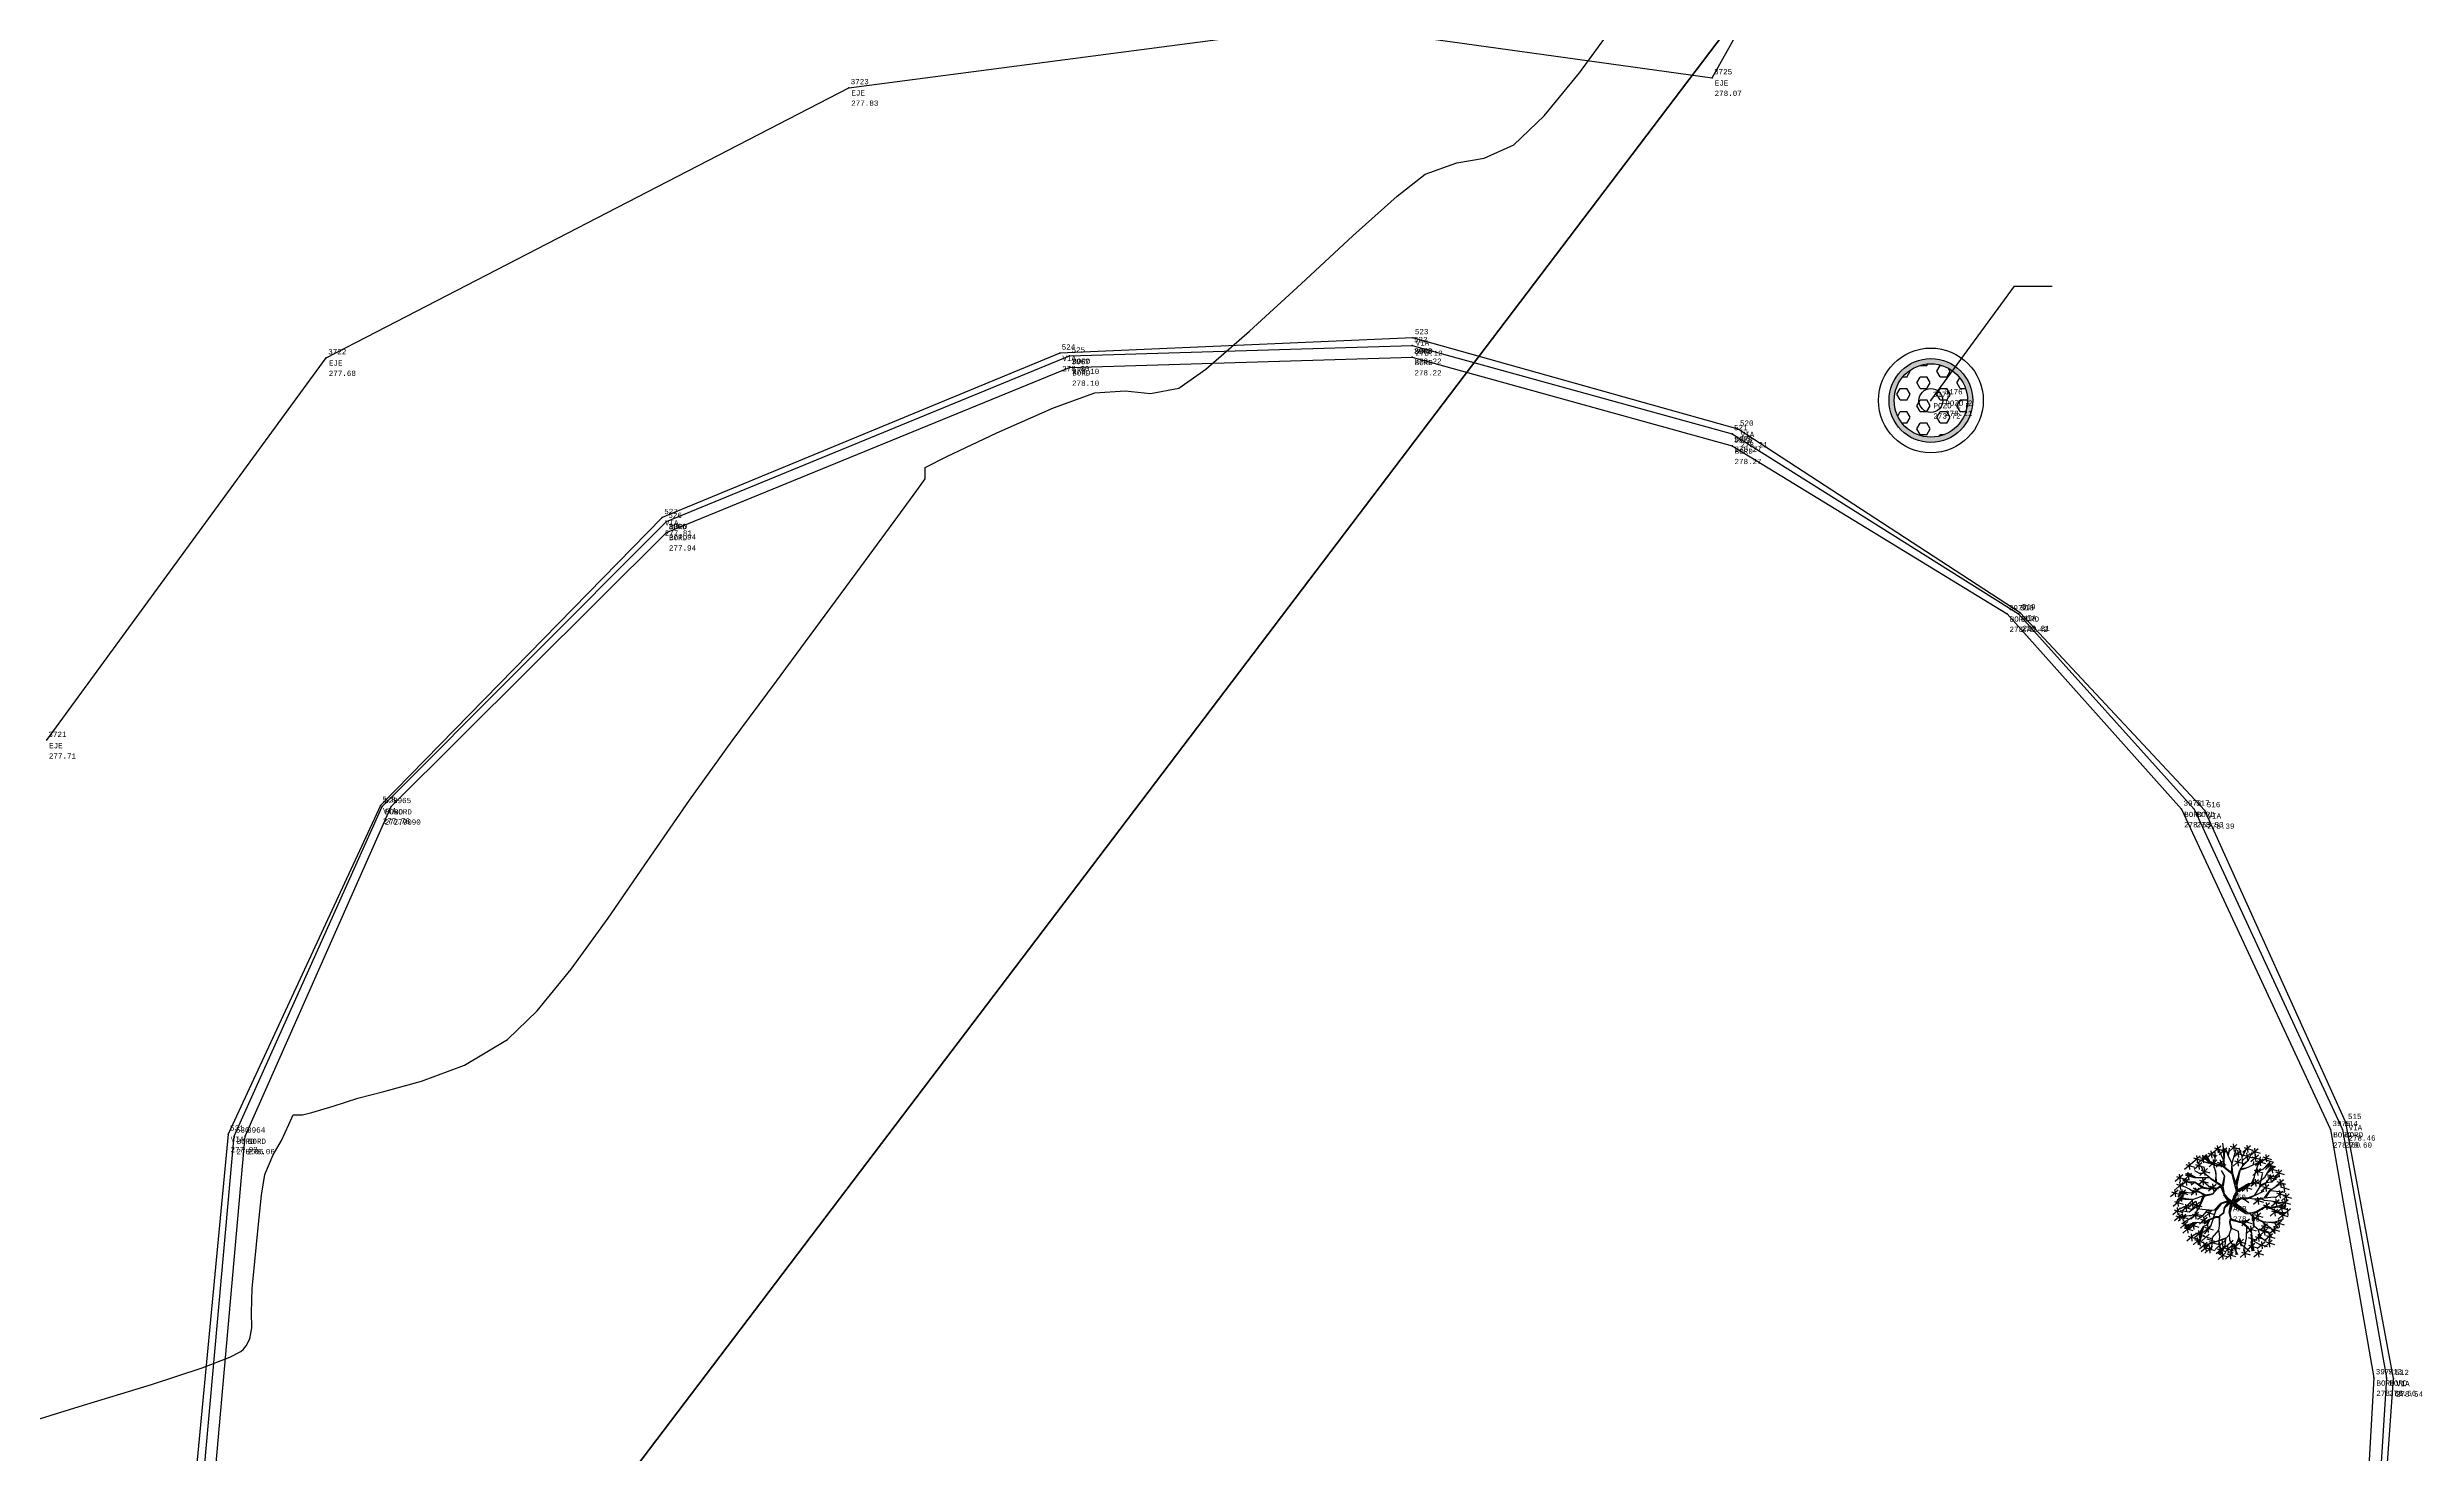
# Model space of a CAD drawing. Header units: metres. Extents: x 5050628 to 5051715, y 2427226 to 2427693.
# Drawn here: x 5050943.09 to 5050965.71, y 2427397.14 to 2427410.56 of the extents above; entities that cross this region are included whole.
import ezdxf
from ezdxf.enums import TextEntityAlignment as Align

# ---------------------------------------------------------------- set-up
doc = ezdxf.new("R2010")
doc.units = ezdxf.units.M
for name, color, linetype in [('1. Eje Vía', 7, 'Continuous'), ('ARBOLES', 3, 'Continuous'), ('Bordillo', 252, 'Continuous'), ('C-TOPO-MINR-N', 11, 'Continuous'), ('Cuadricula', 7, 'Continuous'), ('CVL_PUNTO', 2, 'Continuous'), ('CVL_PUNTO_COR', 2, 'Continuous'), ('CVL_PUNTO_NUM', 2, 'Continuous'), ('POZO', 251, 'Continuous'), ('Texto', 7, 'Continuous'), ('Vía', 40, 'Continuous')]:
    doc.layers.add(name, color=color, linetype=linetype)
doc.layers.add('Linea del alumbrado', color=2, linetype='Continuous', lineweight=100)
doc.styles.add('MONOTXT4', font='monotxt4.shx')

# ---------------------------------------------------------------- blocks, each defined once
blk = doc.blocks.new('POZO')
h = blk.add_hatch(color=251)
h.dxf.hatch_style = 1
h.paths.add_polyline_path([(0.4, 0, 1), (-0.4, 0, 1)])
h.paths.add_polyline_path([(-0.35, 0, -1), (0.35, 0, -1)], flags=16)
h = blk.add_hatch()
h.set_pattern_fill('HEX', color=252, scale=0.02)
h.set_pattern_definition([(0, (-1173315.06659, -1368270.07615), (0, 0.109985226308), [0.0635, -0.127]), (120, (-1173315.06659, -1368270.07615), (-0.095250000024, -0.054992613154), [0.0635, -0.127]), (60, (-1173315.00309, -1368270.07615), (-0.095250000024, 0.054992613154), [0.0635, -0.127])])
h.paths.add_polyline_path([(-0.35, 0, 1), (0.35, 0, 1)])
at = {"color": 252}
for radius in [0.5, 0.4, 0.35]:
    blk.add_circle((0, 0), radius, dxfattribs=at)
blk = doc.blocks.new('ar-2')
at = {"layer": 'ARBOLES'}
for p, q in [((29.552, 112.413), (29.346, 112.23)), ((29.379, 112.368), (29.613, 112.296)), ((29.457, 112.43), (29.48, 112.23)), ((29.716, 112.36), (29.509, 112.177)), ((29.603, 112.491), (29.626, 112.29)), ((29.982, 112.455), (29.776, 112.272)), ((29.809, 112.411), (30.043, 112.339)), ((29.887, 112.473), (29.91, 112.272)), ((30.353, 112.423), (30.146, 112.24)), ((30.18, 112.379), (30.413, 112.306)), ((30.257, 112.441), (30.28, 112.24)), ((30.555, 112.339), (30.348, 112.155)), ((30.459, 112.356), (30.482, 112.155)), ((28.786, 111.965), (28.579, 111.782)), ((28.613, 111.92), (28.846, 111.848)), ((28.669, 111.7), (28.692, 111.499)), ((28.69, 111.982), (28.714, 111.782)), ((28.994, 112.147), (28.788, 111.964)), ((28.821, 112.102), (29.055, 112.03)), ((29.043, 111.964), (28.837, 111.781)), ((28.87, 111.919), (29.104, 111.847)), ((28.899, 112.164), (28.922, 111.964)), ((28.948, 111.981), (28.971, 111.781)), ((29.159, 112.15), (28.953, 111.966)), ((29.24, 111.943), (28.972, 112.031)), ((28.986, 112.105), (29.22, 112.033)), ((29.198, 111.809), (28.992, 111.626)), ((29.025, 111.764), (29.259, 111.692)), ((29.064, 112.167), (29.087, 111.966)), ((29.103, 111.827), (29.126, 111.626)), ((29.381, 112.272), (29.175, 112.089)), ((29.208, 112.227), (29.442, 112.155)), ((29.442, 112.04), (29.235, 111.857)), ((29.269, 111.995), (29.502, 111.923)), ((29.286, 112.289), (29.309, 112.089)), ((29.401, 112.088), (29.364, 112.162)), ((29.632, 112.027), (29.426, 111.844)), ((29.459, 111.982), (29.692, 111.91)), ((29.537, 112.044), (29.56, 111.844)), ((29.543, 112.315), (29.776, 112.243)), ((30.096, 112.061), (29.889, 111.878)), ((30.099, 112.288), (29.893, 112.105)), ((29.923, 112.016), (30.156, 111.944)), ((29.926, 112.243), (30.16, 112.171)), ((30, 112.078), (30.023, 111.878)), ((30.004, 112.305), (30.027, 112.105)), ((30.344, 112.212), (30.137, 112.029)), ((30.171, 112.168), (30.404, 112.095)), ((30.248, 112.23), (30.271, 112.029)), ((30.566, 112.171), (30.36, 111.988)), ((30.382, 112.294), (30.615, 112.222)), ((30.393, 112.127), (30.627, 112.054)), ((30.434, 111.919), (30.446, 112)), ((30.449, 111.764), (30.683, 111.692)), ((30.471, 112.189), (30.494, 111.988)), ((30.694, 112.066), (30.488, 111.883)), ((30.521, 112.021), (30.755, 111.949)), ((30.527, 111.827), (30.55, 111.626)), ((30.599, 112.083), (30.622, 111.883)), ((30.86, 112.173), (30.654, 111.99)), ((30.687, 112.129), (30.921, 112.056)), ((30.743, 112.051), (30.977, 111.979)), ((30.963, 111.971), (30.756, 111.788)), ((30.765, 112.191), (30.788, 111.99)), ((30.79, 111.926), (31.023, 111.854)), ((31.017, 111.865), (30.81, 111.682)), ((30.844, 111.82), (31.077, 111.748)), ((30.857, 111.782), (30.956, 111.857)), ((30.867, 111.988), (30.89, 111.788)), ((30.921, 111.882), (30.945, 111.682)), ((31.2, 111.764), (30.994, 111.581)), ((31.027, 111.72), (31.261, 111.648)), ((31.105, 111.782), (31.128, 111.581)), ((28.4, 111.227), (28.194, 111.044)), ((28.227, 111.182), (28.46, 111.11)), ((28.305, 111.244), (28.328, 111.044)), ((28.528, 111.641), (28.322, 111.457)), ((28.536, 111.431), (28.33, 111.248)), ((28.355, 111.596), (28.589, 111.524)), ((28.363, 111.387), (28.597, 111.315)), ((28.569, 111.108), (28.363, 110.925)), ((28.603, 111.231), (28.396, 111.048)), ((28.43, 111.186), (28.663, 111.114)), ((28.433, 111.658), (28.456, 111.457)), ((28.441, 111.449), (28.464, 111.248)), ((28.474, 111.126), (28.497, 110.925)), ((28.703, 111.533), (28.497, 111.35)), ((28.507, 111.248), (28.53, 111.048)), ((28.68, 111.44), (28.53, 111.502)), ((28.764, 111.682), (28.558, 111.499)), ((28.608, 111.55), (28.631, 111.35)), ((28.964, 111.276), (28.758, 111.092)), ((28.869, 111.293), (28.892, 111.092)), ((29.153, 111.542), (28.947, 111.359)), ((28.98, 111.498), (29.214, 111.426)), ((29.058, 111.56), (29.081, 111.359)), ((29.29, 111.272), (29.084, 111.452)), ((29.426, 111.381), (29.22, 111.198)), ((29.253, 111.336), (29.486, 111.264)), ((29.331, 111.398), (29.354, 111.198)), ((30.16, 111.33), (30.393, 111.258)), ((30.237, 111.392), (30.26, 111.192)), ((30.572, 111.509), (30.366, 111.326)), ((30.399, 111.465), (30.632, 111.392)), ((30.477, 111.527), (30.5, 111.326)), ((30.603, 111.328), (30.677, 111.671)), ((30.85, 111.375), (30.644, 111.192)), ((30.677, 111.33), (30.911, 111.258)), ((30.755, 111.392), (30.778, 111.192)), ((30.808, 111.591), (31.042, 111.519)), ((31.222, 111.198), (31.016, 111.015)), ((31.239, 111.509), (31.033, 111.326)), ((31.049, 111.153), (31.283, 111.081)), ((31.066, 111.465), (31.3, 111.392)), ((31.094, 111.372), (31.231, 111.378)), ((31.127, 111.215), (31.15, 111.015)), ((31.144, 111.527), (31.167, 111.326)), ((31.164, 111.32), (31.398, 111.248)), ((31.394, 111.125), (31.188, 110.942)), ((31.221, 111.081), (31.455, 111.009)), ((31.242, 111.382), (31.265, 111.182)), ((31.299, 111.143), (31.322, 110.942)), ((28.468, 110.742), (28.262, 110.559)), ((28.48, 110.97), (28.274, 110.787)), ((28.295, 110.697), (28.529, 110.625)), ((28.307, 110.925), (28.541, 110.853)), ((28.513, 110.584), (28.307, 110.401)), ((28.34, 110.539), (28.574, 110.467)), ((28.373, 110.759), (28.396, 110.559)), ((28.385, 110.987), (28.408, 110.787)), ((28.608, 110.578), (28.402, 110.395)), ((28.418, 110.601), (28.441, 110.401)), ((28.435, 110.533), (28.669, 110.461)), ((28.699, 110.836), (28.493, 110.653)), ((28.513, 110.595), (28.536, 110.395)), ((28.526, 110.791), (28.759, 110.719)), ((28.604, 110.853), (28.627, 110.653)), ((28.875, 110.925), (28.669, 110.742)), ((28.702, 110.88), (28.936, 110.808)), ((28.953, 110.629), (28.747, 110.446)), ((28.98, 110.902), (28.774, 110.719)), ((28.78, 110.942), (28.803, 110.742)), ((28.78, 110.585), (29.013, 110.513)), ((28.807, 110.857), (29.041, 110.785)), ((28.858, 110.647), (28.881, 110.446)), ((28.885, 110.919), (28.908, 110.719)), ((29.183, 110.491), (28.977, 110.308)), ((29.01, 110.446), (29.243, 110.374)), ((29.088, 110.508), (29.111, 110.308)), ((29.32, 110.686), (29.114, 110.503)), ((29.147, 110.641), (29.381, 110.569)), ((29.225, 110.703), (29.248, 110.503)), ((30.328, 110.446), (30.122, 110.263)), ((30.627, 110.614), (30.421, 110.43)), ((30.638, 111.025), (30.432, 110.841)), ((30.454, 110.569), (30.687, 110.497)), ((30.465, 110.98), (30.699, 110.908)), ((30.532, 110.631), (30.555, 110.43)), ((30.543, 111.042), (30.566, 110.841)), ((30.868, 110.88), (30.662, 110.697)), ((30.773, 110.897), (30.796, 110.697)), ((31.089, 110.713), (30.883, 110.53)), ((30.916, 110.668), (31.15, 110.596)), ((31.128, 110.97), (30.922, 110.787)), ((30.994, 110.73), (31.017, 110.53)), ((31.033, 110.987), (31.056, 110.787)), ((31.276, 110.82), (31.07, 110.637)), ((31.301, 110.632), (31.094, 110.449)), ((31.103, 110.776), (31.336, 110.704)), ((31.105, 110.425), (31.128, 110.224)), ((31.128, 110.587), (31.361, 110.515)), ((31.368, 110.97), (31.162, 110.787)), ((31.181, 110.838), (31.204, 110.637)), ((31.195, 110.925), (31.428, 110.853)), ((31.205, 110.649), (31.228, 110.449)), ((31.433, 110.725), (31.227, 110.542)), ((31.273, 110.987), (31.296, 110.787)), ((31.338, 110.742), (31.361, 110.542)), ((28.669, 110.386), (28.463, 110.203)), ((28.738, 110.254), (28.532, 110.071)), ((28.565, 110.21), (28.798, 110.138)), ((28.574, 110.403), (28.597, 110.203)), ((28.848, 110.035), (28.641, 109.852)), ((28.643, 110.272), (28.666, 110.071)), ((28.675, 109.99), (28.908, 109.918)), ((28.897, 110.351), (28.69, 110.168)), ((28.724, 110.306), (28.957, 110.234)), ((28.752, 110.053), (28.776, 109.852)), ((28.801, 110.368), (28.825, 110.168)), ((29.013, 109.94), (28.807, 109.757)), ((28.84, 109.895), (29.074, 109.823)), ((29.048, 110.123), (28.842, 109.94)), ((28.875, 110.078), (29.109, 110.006)), ((28.918, 109.957), (28.941, 109.757)), ((28.953, 110.14), (28.976, 109.94)), ((28.974, 109.92), (28.997, 109.72)), ((29.186, 109.821), (28.979, 109.638)), ((29.237, 110.04), (29.031, 109.856)), ((29.064, 109.995), (29.297, 109.923)), ((29.09, 109.838), (29.113, 109.638)), ((29.113, 110.228), (29.346, 110.156)), ((29.181, 109.913), (29.414, 109.841)), ((29.23, 109.845), (29.463, 109.773)), ((29.603, 109.817), (29.397, 109.634)), ((29.508, 109.835), (29.531, 109.634)), ((29.581, 109.897), (29.605, 109.696)), ((29.887, 109.874), (29.681, 109.691)), ((30.165, 109.907), (29.959, 109.724)), ((29.992, 109.862), (30.226, 109.79)), ((30.155, 110.402), (30.389, 110.329)), ((30.449, 110.246), (30.243, 110.063)), ((30.471, 109.796), (30.265, 109.613)), ((30.276, 110.201), (30.51, 110.129)), ((30.294, 109.956), (30.527, 109.884)), ((30.354, 110.263), (30.377, 110.063)), ((30.376, 109.813), (30.399, 109.613)), ((30.65, 110.024), (30.444, 109.841)), ((30.477, 109.979), (30.71, 109.907)), ((30.743, 109.829), (30.537, 109.646)), ((30.555, 110.041), (30.578, 109.841)), ((30.57, 109.784), (30.804, 109.712)), ((30.811, 110.324), (30.605, 110.14)), ((30.811, 110.191), (30.605, 110.008)), ((30.638, 110.279), (30.872, 110.207)), ((30.648, 109.846), (30.671, 109.646)), ((30.716, 110.341), (30.739, 110.14)), ((30.716, 110.208), (30.739, 110.008)), ((30.94, 109.879), (30.733, 109.696)), ((30.944, 110.051), (30.738, 109.868)), ((30.767, 109.835), (31, 109.763)), ((30.771, 110.006), (31.004, 109.934)), ((30.844, 109.897), (30.867, 109.696)), ((30.849, 110.068), (30.872, 109.868)), ((31.078, 110.24), (30.872, 110.057)), ((30.883, 110.226), (31.007, 110.065)), ((30.905, 110.195), (31.138, 110.123)), ((30.983, 110.257), (31.006, 110.057)), ((31.2, 110.407), (30.994, 110.224)), ((29.235, 109.753), (29.028, 109.57)), ((29.331, 109.718), (29.124, 109.535)), ((29.139, 109.77), (29.162, 109.57)), ((29.158, 109.673), (29.391, 109.601)), ((29.235, 109.735), (29.259, 109.535)), ((29.459, 109.65), (29.692, 109.578)), ((29.684, 109.547), (29.478, 109.364)), ((29.511, 109.502), (29.745, 109.43)), ((29.514, 109.523), (29.632, 109.679)), ((29.537, 109.712), (29.56, 109.512)), ((29.589, 109.564), (29.612, 109.364)), ((29.654, 109.673), (29.887, 109.601)), ((29.887, 109.556), (29.681, 109.373)), ((29.904, 109.773), (29.698, 109.59)), ((29.714, 109.512), (29.948, 109.44)), ((29.731, 109.735), (29.754, 109.535)), ((29.792, 109.574), (29.815, 109.373)), ((30.01, 109.763), (29.803, 109.579)), ((29.869, 109.753), (29.831, 109.61)), ((29.831, 109.61), (29.85, 109.479)), ((29.837, 109.718), (30.07, 109.646)), ((29.914, 109.78), (29.938, 109.579)), ((30.282, 109.601), (30.076, 109.418)), ((30.109, 109.556), (30.343, 109.484)), ((30.167, 109.616), (30.211, 109.523)), ((30.187, 109.618), (30.21, 109.418)), ((30.298, 109.751), (30.532, 109.679)), ((30.645, 109.605), (30.439, 109.422)), ((30.472, 109.561), (30.706, 109.489)), ((30.55, 109.623), (30.573, 109.422))]:
    blk.add_line(p, q, dxfattribs=at)
at = {"layer": 'ARBOLES', "color": 27}
for p, q in [((29.638, 112.218), (29.619, 112.342)), ((29.62, 112.377), (29.643, 112.177)), ((29.638, 112.342), (29.65, 112.224)), ((29.644, 111.993), (29.662, 112.348)), ((29.756, 112.137), (29.688, 112.342)), ((29.762, 112.143), (29.787, 112.361)), ((29.855, 111.956), (29.974, 112.361)), ((30.129, 112.131), (30.048, 112.355)), ((28.978, 111.677), (28.853, 111.744)), ((29.041, 111.839), (28.91, 111.982)), ((29.102, 111.683), (29.041, 111.839)), ((29.245, 111.956), (29.091, 112.149)), ((29.115, 112.149), (29.24, 111.988)), ((29.24, 111.988), (29.14, 112.174)), ((29.277, 111.969), (29.158, 112.187)), ((29.383, 111.888), (29.245, 111.956)), ((29.383, 111.9), (29.277, 111.969)), ((29.346, 112.057), (29.369, 111.857)), ((29.37, 111.844), (29.414, 112.149)), ((29.42, 111.733), (29.37, 111.844)), ((29.37, 111.844), (29.42, 111.683)), ((29.494, 111.894), (29.383, 111.9)), ((29.588, 111.876), (29.383, 111.888)), ((29.414, 112.149), (29.395, 112.287)), ((29.439, 111.458), (29.42, 111.733)), ((29.619, 111.888), (29.494, 111.894)), ((29.638, 112.025), (29.5, 112.311)), ((29.662, 111.601), (29.576, 111.757)), ((29.862, 111.657), (29.588, 111.876)), ((29.619, 111.888), (29.644, 112.043)), ((29.644, 112.043), (29.638, 112.218)), ((29.638, 111.906), (29.644, 111.863)), ((29.669, 111.832), (29.644, 111.993)), ((29.881, 111.664), (29.669, 111.832)), ((29.849, 111.956), (29.762, 112.143)), ((29.837, 111.701), (29.855, 111.95)), ((29.874, 111.677), (29.849, 111.956)), ((29.961, 111.421), (30.067, 111.77)), ((29.998, 111.365), (30.08, 111.794)), ((30.08, 111.794), (30.142, 111.882)), ((30.086, 111.776), (30.223, 111.82)), ((30.104, 111.813), (30.229, 111.826)), ((30.142, 111.882), (30.129, 112.131)), ((30.136, 112.137), (30.229, 112.305)), ((30.142, 111.919), (30.297, 112.038)), ((30.147, 111.882), (30.297, 112.031)), ((30.223, 111.82), (30.428, 111.913)), ((30.297, 112.031), (30.396, 112.249)), ((30.622, 111.809), (30.416, 111.626)), ((30.428, 111.913), (30.739, 112.056)), ((30.446, 111.502), (30.491, 111.701)), ((30.484, 111.714), (30.546, 111.888)), ((30.491, 111.701), (30.701, 111.8)), ((30.502, 111.739), (30.695, 111.794)), ((30.546, 111.888), (30.595, 111.956)), ((30.595, 111.956), (30.621, 112.125)), ((30.701, 111.8), (30.857, 111.963)), ((30.739, 111.577), (30.857, 111.782)), ((30.757, 111.863), (30.87, 111.943)), ((30.757, 111.85), (30.882, 111.919)), ((28.396, 111.064), (28.63, 110.991)), ((28.637, 111.16), (28.419, 111.135)), ((28.431, 111.16), (28.556, 111.166)), ((28.723, 111.148), (28.437, 111.198)), ((28.711, 111.253), (28.481, 111.359)), ((28.53, 111.488), (28.763, 111.416)), ((28.591, 111.638), (28.825, 111.565)), ((28.853, 111.558), (28.611, 111.664)), ((28.853, 111.564), (28.636, 111.67)), ((28.897, 111.564), (28.654, 111.695)), ((28.853, 111.44), (28.68, 111.44)), ((28.829, 111.166), (28.711, 111.253)), ((28.823, 111.166), (28.723, 111.148)), ((28.848, 111.434), (28.755, 111.366)), ((28.791, 111.231), (29.025, 111.159)), ((29.102, 111.085), (28.804, 110.979)), ((29.116, 111.085), (28.811, 111.284)), ((29.016, 111.278), (28.823, 111.166)), ((29.245, 111.558), (28.853, 111.558)), ((29.091, 111.303), (28.853, 111.44)), ((29.041, 111.297), (28.854, 111.434)), ((29.072, 111.067), (28.973, 110.799)), ((29.091, 111.677), (28.978, 111.677)), ((29.103, 111.06), (28.985, 110.805)), ((28.997, 111.173), (29.14, 111.098)), ((29.246, 111.253), (29.016, 111.278)), ((29.234, 111.272), (29.041, 111.297)), ((29.277, 111.259), (29.091, 111.303)), ((29.258, 111.564), (29.102, 111.683)), ((29.339, 111.129), (29.102, 111.085)), ((29.109, 111.067), (29.327, 111.116)), ((29.494, 111.409), (29.245, 111.558)), ((29.408, 111.26), (29.265, 111.26)), ((29.563, 111.334), (29.271, 111.534)), ((29.457, 111.285), (29.277, 111.259)), ((29.47, 111.285), (29.339, 111.129)), ((29.433, 111.278), (29.339, 111.129)), ((29.42, 111.683), (29.414, 111.471)), ((29.544, 111.334), (29.457, 111.285)), ((29.55, 111.309), (29.47, 111.285)), ((29.619, 111.328), (29.494, 111.409)), ((29.55, 111.309), (29.625, 111.135)), ((29.595, 111.266), (29.563, 111.334)), ((29.6, 111.352), (29.656, 111.595)), ((29.644, 111.11), (29.6, 111.322)), ((29.656, 111.129), (29.619, 111.328)), ((29.625, 111.346), (29.662, 111.601)), ((29.763, 110.923), (29.638, 111.098)), ((29.749, 110.967), (29.644, 111.11)), ((29.756, 110.992), (29.656, 111.129)), ((29.848, 110.918), (29.98, 111.197)), ((29.848, 110.918), (30.004, 111.179)), ((29.98, 111.197), (29.862, 111.657)), ((29.967, 111.378), (29.881, 111.664)), ((29.918, 110.992), (30.017, 111.16)), ((29.998, 111.352), (29.967, 111.378)), ((30.004, 111.179), (29.974, 111.346)), ((29.98, 111.384), (30.017, 111.534)), ((30.017, 111.179), (29.998, 111.352)), ((30.017, 111.246), (30.297, 111.409)), ((30.03, 111.209), (30.253, 111.359)), ((30.036, 111.179), (30.309, 111.396)), ((30.333, 111.375), (30.126, 111.192)), ((30.279, 111.017), (30.472, 111.091)), ((30.297, 111.409), (30.422, 111.421)), ((30.309, 111.396), (30.471, 111.409)), ((30.348, 111.017), (30.478, 111.091)), ((30.385, 111.421), (30.459, 111.59)), ((30.422, 111.421), (30.446, 111.502)), ((30.471, 111.409), (30.565, 111.446)), ((30.472, 111.091), (30.609, 111.322)), ((30.491, 111.091), (30.721, 111.21)), ((30.565, 111.446), (30.739, 111.577)), ((30.609, 111.322), (30.783, 111.434)), ((30.615, 111.366), (30.789, 111.44)), ((30.727, 111.017), (30.876, 111.216)), ((30.981, 111.635), (30.775, 111.452)), ((30.777, 111.036), (30.889, 111.229)), ((30.783, 111.648), (31.017, 111.576)), ((30.783, 111.434), (30.939, 111.453)), ((30.789, 111.434), (30.895, 111.621)), ((30.876, 111.216), (31.094, 111.372)), ((30.886, 111.653), (30.909, 111.452)), ((30.889, 111.216), (31.275, 111.173)), ((30.939, 111.453), (31.088, 111.652)), ((30.939, 111.453), (31.119, 111.614)), ((28.406, 110.992), (28.767, 110.98)), ((28.786, 110.98), (28.412, 111.011)), ((28.648, 110.817), (28.418, 110.705)), ((28.699, 110.637), (28.456, 110.675)), ((28.568, 110.525), (28.462, 110.5)), ((28.63, 110.525), (28.475, 110.482)), ((28.798, 110.5), (28.531, 110.339)), ((28.755, 110.538), (28.537, 110.532)), ((28.923, 110.563), (28.63, 110.525)), ((28.804, 110.979), (28.648, 110.817)), ((28.848, 110.743), (28.699, 110.637)), ((28.991, 110.793), (28.798, 110.5)), ((28.985, 110.805), (28.848, 110.743)), ((29.284, 110.681), (28.916, 110.724)), ((29.06, 110.538), (28.923, 110.563)), ((29.066, 110.532), (28.923, 110.438)), ((29.178, 110.669), (29.06, 110.538)), ((29.228, 110.432), (29.109, 110.339)), ((29.408, 110.693), (29.178, 110.669)), ((29.253, 110.426), (29.184, 110.282)), ((29.414, 110.507), (29.228, 110.432)), ((29.427, 110.494), (29.253, 110.426)), ((29.421, 110.687), (29.271, 110.245)), ((29.545, 110.868), (29.377, 110.693)), ((29.551, 110.861), (29.408, 110.693)), ((29.514, 110.519), (29.414, 110.507)), ((29.501, 110.482), (29.427, 110.494)), ((29.433, 110.693), (29.582, 110.868)), ((29.501, 110.519), (29.52, 110.332)), ((29.613, 110.612), (29.514, 110.525)), ((29.582, 110.575), (29.514, 110.519)), ((29.52, 110.307), (29.526, 110.513)), ((29.738, 110.942), (29.545, 110.868)), ((29.756, 110.917), (29.551, 110.861)), ((29.626, 110.6), (29.582, 110.575)), ((29.644, 110.774), (29.613, 110.612)), ((29.651, 110.743), (29.626, 110.6)), ((29.848, 110.918), (29.651, 110.743)), ((29.657, 110.768), (29.781, 110.936)), ((29.812, 110.923), (29.657, 110.768)), ((29.855, 110.917), (29.749, 110.967)), ((29.855, 110.917), (29.756, 110.992)), ((29.812, 110.874), (29.769, 110.625)), ((29.848, 110.918), (29.775, 110.612)), ((29.775, 110.612), (29.812, 110.457)), ((29.8, 110.45), (29.787, 110.357)), ((29.819, 110.432), (29.794, 110.364)), ((29.856, 110.812), (29.8, 110.618)), ((29.8, 110.618), (29.825, 110.469)), ((29.812, 110.457), (29.887, 110.413)), ((29.825, 110.469), (29.912, 110.426)), ((29.848, 110.918), (29.887, 110.811)), ((29.893, 110.954), (29.881, 110.917)), ((29.881, 110.917), (29.905, 110.817)), ((29.887, 110.811), (30.223, 110.599)), ((29.905, 110.817), (29.918, 110.917)), ((29.912, 110.426), (30.092, 110.37)), ((29.918, 110.936), (30.043, 111.017)), ((29.918, 110.917), (29.918, 110.992)), ((29.924, 110.911), (30.018, 110.986)), ((29.93, 110.898), (30.291, 110.618)), ((29.937, 110.805), (29.93, 110.867)), ((29.93, 110.867), (30.21, 110.655)), ((30.204, 110.631), (29.937, 110.805)), ((29.949, 110.886), (30.092, 111.005)), ((30.21, 110.655), (29.967, 110.811)), ((30.018, 110.986), (30.105, 111.017)), ((30.092, 111.005), (30.155, 111.005)), ((30.105, 111.017), (30.298, 111.017)), ((30.155, 111.005), (30.31, 110.892)), ((30.192, 110.986), (30.323, 111.011)), ((30.291, 110.618), (30.204, 110.631)), ((30.223, 110.599), (30.341, 110.593)), ((30.298, 111.017), (30.422, 110.992)), ((30.309, 110.618), (30.372, 110.618)), ((30.341, 110.593), (30.422, 110.493)), ((30.372, 110.618), (30.502, 110.649)), ((30.403, 110.581), (30.446, 110.493)), ((30.409, 110.581), (30.534, 110.643)), ((30.416, 110.488), (30.428, 110.282)), ((30.422, 110.992), (30.727, 111.017)), ((30.422, 110.493), (30.701, 110.369)), ((30.453, 110.282), (30.435, 110.482)), ((30.446, 110.493), (30.695, 110.388)), ((30.502, 110.649), (30.739, 110.787)), ((30.528, 110.992), (30.659, 110.986)), ((30.534, 110.643), (30.733, 110.768)), ((30.628, 111.005), (30.721, 110.955)), ((30.695, 110.835), (30.928, 110.763)), ((30.721, 110.955), (30.908, 110.942)), ((30.733, 110.768), (30.9, 110.737)), ((30.739, 110.787), (30.882, 110.755)), ((30.746, 111.023), (30.976, 111.048)), ((30.882, 110.755), (31.199, 110.787)), ((30.9, 110.737), (31.156, 110.631)), ((31.138, 110.612), (30.907, 110.724)), ((30.908, 110.942), (31.293, 110.874)), ((31.181, 110.811), (30.919, 110.761)), ((30.955, 110.925), (31.189, 110.853)), ((30.976, 111.048), (31.063, 111.042)), ((31.019, 110.376), (31.231, 110.443)), ((31.249, 110.581), (31.138, 110.612)), ((31.261, 110.599), (31.144, 110.625)), ((31.156, 110.631), (31.274, 110.625)), ((31.298, 110.798), (31.181, 110.811)), ((31.199, 110.787), (31.293, 110.755)), ((31.298, 110.78), (31.224, 110.792)), ((28.496, 110.341), (28.729, 110.269)), ((28.86, 110.357), (28.58, 110.27)), ((28.705, 110.282), (28.58, 110.257)), ((28.599, 110.233), (28.705, 110.282)), ((28.612, 110.208), (28.842, 110.345)), ((28.991, 110.096), (28.755, 109.984)), ((29.109, 110.339), (28.86, 110.357)), ((29.035, 110.158), (28.96, 109.791)), ((29.091, 110.245), (28.973, 109.766)), ((29.078, 110.251), (28.991, 110.096)), ((29.184, 110.282), (29.078, 110.251)), ((29.286, 110.273), (29.08, 110.09)), ((29.271, 110.245), (29.103, 110.052)), ((29.122, 110.332), (29.228, 110.407)), ((29.228, 110.407), (29.165, 110.282)), ((29.191, 110.29), (29.214, 110.09)), ((29.676, 109.915), (29.215, 109.772)), ((29.246, 109.784), (29.713, 109.952)), ((29.321, 109.952), (29.302, 109.679)), ((29.489, 110.152), (29.321, 109.952)), ((29.677, 109.879), (29.47, 109.696)), ((29.52, 110.332), (29.489, 110.152)), ((29.52, 109.984), (29.489, 109.753)), ((29.495, 110.164), (29.52, 109.984)), ((29.682, 109.915), (29.663, 109.729)), ((29.781, 110.027), (29.682, 109.915)), ((29.831, 110.195), (29.775, 110.04)), ((29.775, 110.04), (29.787, 109.884)), ((29.787, 110.357), (29.819, 110.183)), ((29.787, 109.884), (29.869, 109.753)), ((29.794, 110.364), (29.837, 110.208)), ((29.837, 110.208), (30.018, 110.12)), ((29.887, 110.413), (30.124, 110.345)), ((30.024, 109.909), (29.955, 109.76)), ((30.043, 109.915), (29.962, 109.747)), ((30.018, 110.12), (30.043, 109.915)), ((30.03, 109.965), (30.024, 109.909)), ((30.043, 109.915), (30.099, 109.772)), ((30.285, 110.413), (30.055, 110.382)), ((30.07, 109.924), (30.093, 109.724)), ((30.124, 110.37), (30.254, 110.264)), ((30.124, 110.345), (30.248, 110.245)), ((30.13, 110.37), (30.285, 110.413)), ((30.235, 109.934), (30.167, 109.616)), ((30.248, 110.245), (30.235, 109.934)), ((30.26, 110.257), (30.379, 110.071)), ((30.366, 110.046), (30.379, 109.853)), ((30.397, 109.585), (30.372, 109.841)), ((30.379, 110.071), (30.397, 109.884)), ((30.379, 109.853), (30.422, 109.592)), ((30.391, 109.884), (30.441, 109.592)), ((30.397, 109.884), (30.652, 109.735)), ((30.428, 110.282), (30.546, 110.189)), ((30.546, 110.189), (30.615, 109.971)), ((30.565, 110.171), (30.814, 110.102)), ((30.578, 110.189), (30.827, 110.108)), ((30.615, 109.971), (30.771, 109.853)), ((30.638, 110.146), (30.872, 110.074)), ((30.683, 110.364), (30.883, 110.226)), ((30.695, 110.388), (31, 110.35)), ((30.701, 110.369), (31.019, 110.376)), ((30.827, 110.108), (30.914, 109.977)), ((31, 110.35), (31.099, 110.195)), ((31.027, 110.363), (31.261, 110.29)), ((29.215, 109.772), (29.085, 109.691)), ((29.302, 109.679), (29.259, 109.616)), ((29.632, 109.695), (29.426, 109.512)), ((29.663, 109.729), (29.47, 109.517)), ((29.663, 109.722), (29.539, 109.511)), ((29.875, 109.753), (29.999, 109.492)), ((29.962, 109.747), (29.955, 109.486)), ((30.099, 109.772), (30.335, 109.573))]:
    blk.add_line(p, q, dxfattribs=at)

msp = doc.modelspace()

# ---------------------------------------------------------------- linework, layer by layer
at = {"layer": '1. Eje Vía', "elevation": 280.286, "flags": 128}
msp.add_lwpolyline([(5050943.082, 2427403.944), (5050945.753, 2427407.594), (5050950.74, 2427410.171), (5050955.333, 2427410.771), (5050958.981, 2427410.265), (5050961.345, 2427414.479)], dxfattribs=at)
at = {"layer": 'Bordillo'}
for points in [[(5050945.816, 2427392.132, 278.935), (5050944.889, 2427394.395, 278.838), (5050944.569, 2427396.764, 278.723), (5050944.872, 2427400.17, 278.529), (5050946.287, 2427403.313, 278.37), (5050949, 2427406.034, 278.409), (5050952.848, 2427407.612, 278.571), (5050956.116, 2427407.71, 278.688), (5050959.171, 2427406.87, 278.737), (5050961.904, 2427405.152, 278.887), (5050963.581, 2427403.288, 278.993), (5050964.997, 2427400.232, 279.071), (5050965.419, 2427397.864, 279.127), (5050965.263, 2427395.392, 279.207), (5050964.441, 2427393.092, 279.292), (5050963.206, 2427390.881, 279.342), (5050961.538, 2427389.24, 279.341), (5050959.354, 2427387.942, 279.351), (5050956.175, 2427386.962, 279.316), (5050952.914, 2427387.079, 279.189), (5050950.602, 2427387.787, 279.12), (5050947.878, 2427389.605, 279.041), (5050945.816, 2427392.132, 278.935)], [(5050950.602, 2427387.904, 279.12), (5050947.929, 2427389.676, 279.041), (5050945.938, 2427392.169, 278.935), (5050944.999, 2427394.395, 278.838), (5050944.677, 2427396.764, 278.723), (5050944.979, 2427400.17, 278.529), (5050946.372, 2427403.313, 278.37), (5050949, 2427405.928, 278.409), (5050952.848, 2427407.5, 278.571), (5050956.116, 2427407.599, 278.688), (5050959.171, 2427406.753, 278.737), (5050961.796, 2427405.152, 278.887), (5050963.462, 2427403.288, 278.993), (5050964.884, 2427400.232, 279.071), (5050965.297, 2427397.864, 279.127), (5050965.157, 2427395.392, 279.207), (5050964.337, 2427393.092, 279.292), (5050963.104, 2427390.881, 279.342), (5050961.517, 2427389.288, 279.341), (5050959.33, 2427388.064, 279.351), (5050956.175, 2427387.062, 279.316), (5050952.93, 2427387.222, 279.189), (5050950.602, 2427387.904, 279.12)]]:
    msp.add_polyline3d(points, dxfattribs=at)
at = {"layer": 'C-TOPO-MINR-N', "color": 32, "linetype": 'Continuous', "lineweight": -3}
msp.add_polyline3d([(5050942.789, 2427397.404, 278.966), (5050943.393, 2427397.59, 278.966), (5050944.083, 2427397.8, 278.966), (5050944.569, 2427397.959, 278.966), (5050944.832, 2427398.06, 278.966), (5050944.937, 2427398.114, 278.966), (5050944.963, 2427398.136, 278.966), (5050944.988, 2427398.17, 278.966), (5050945.022, 2427398.237, 278.966), (5050945.043, 2427398.339, 278.966), (5050945.04, 2427398.488, 278.966), (5050945.044, 2427398.715, 278.966), (5050945.071, 2427398.972, 278.966), (5050945.101, 2427399.298, 278.966), (5050945.134, 2427399.605, 278.966), (5050945.167, 2427399.803, 278.966), (5050945.247, 2427399.99, 278.966), (5050945.325, 2427400.128, 278.966), (5050945.394, 2427400.281, 278.966), (5050945.438, 2427400.372, 278.966), (5050945.525, 2427400.372, 278.966), (5050945.616, 2427400.396, 278.966), (5050945.817, 2427400.454, 278.966), (5050946.055, 2427400.53, 278.966), (5050946.303, 2427400.596, 278.966), (5050946.661, 2427400.692, 278.966), (5050947.073, 2427400.847, 278.966), (5050947.484, 2427401.091, 278.966), (5050947.767, 2427401.363, 278.966), (5050948.089, 2427401.761, 278.966), (5050948.443, 2427402.25, 278.966), (5050948.823, 2427402.798, 278.966), (5050949.22, 2427403.373, 278.966), (5050949.628, 2427403.94, 278.966), (5050950.05, 2427404.508, 278.966), (5050950.47, 2427405.077, 278.966), (5050950.856, 2427405.599, 278.966), (5050951.173, 2427406.031, 278.966), (5050951.388, 2427406.327, 278.966), (5050951.469, 2427406.44, 278.966), (5050951.468, 2427406.496, 278.966), (5050951.469, 2427406.549, 278.966), (5050951.677, 2427406.654, 278.966), (5050952.154, 2427406.878, 278.966), (5050952.693, 2427407.116, 278.966), (5050953.089, 2427407.26, 278.966), (5050953.379, 2427407.28, 278.966), (5050953.619, 2427407.255, 278.966), (5050953.89, 2427407.304, 278.966), (5050954.149, 2427407.486, 278.966), (5050954.564, 2427407.847, 278.966), (5050955.057, 2427408.3, 278.966), (5050955.552, 2427408.758, 278.966), (5050955.973, 2427409.136, 278.966), (5050956.243, 2427409.345, 278.966), (5050956.543, 2427409.455, 278.966), (5050956.806, 2427409.499, 278.966), (5050957.089, 2427409.626, 278.966), (5050957.377, 2427409.902, 278.966), (5050957.715, 2427410.314, 278.966), (5050958.018, 2427410.726, 278.966)], dxfattribs=at)
at = {"layer": 'Cuadricula'}
msp.add_circle((5050961.069, 2427407.187, 274.185), 0.114, dxfattribs=at)
at = {"layer": 'CVL_PUNTO', "color": 4}
for p in [(5050958.981, 2427410.265, 278.537), (5050958.981, 2427410.265, 278.537), (5050950.74, 2427410.171, 278.3), (5050950.74, 2427410.171, 278.3), (5050956.125, 2427407.786, 278.588), (5050956.125, 2427407.786, 278.588), (5050945.753, 2427407.594, 278.144), (5050945.753, 2427407.594, 278.144), (5050952.754, 2427407.639, 278.47), (5050952.754, 2427407.639, 278.47), (5050952.848, 2427407.612, 278.571), (5050952.848, 2427407.612, 278.571), (5050952.848, 2427407.5, 278.571), (5050952.848, 2427407.5, 278.571), (5050956.116, 2427407.71, 278.688), (5050956.116, 2427407.71, 278.688), (5050956.116, 2427407.599, 278.688), (5050956.116, 2427407.599, 278.688), (5050961.069, 2427407.187, 274.185), (5050961.069, 2427407.187, 274.185), (5050961.181, 2427407.212, 278.672), (5050961.181, 2427407.212, 278.672), (5050959.171, 2427406.87, 278.737), (5050959.171, 2427406.87, 278.737), (5050959.228, 2427406.913, 278.673), (5050959.228, 2427406.913, 278.673), (5050959.171, 2427406.753, 278.737), (5050959.171, 2427406.753, 278.737), (5050948.96, 2427406.07, 278.278), (5050948.96, 2427406.07, 278.278), (5050949, 2427406.034, 278.409), (5050949, 2427406.034, 278.409), (5050949, 2427405.928, 278.409), (5050949, 2427405.928, 278.409), (5050961.796, 2427405.152, 278.887), (5050961.796, 2427405.152, 278.887), (5050961.904, 2427405.152, 278.887), (5050961.904, 2427405.152, 278.887), (5050961.92, 2427405.161, 278.775), (5050961.92, 2427405.161, 278.775), (5050946.269, 2427403.323, 278.25), (5050946.269, 2427403.323, 278.25), (5050946.287, 2427403.313, 278.37), (5050946.287, 2427403.313, 278.37), (5050946.372, 2427403.313, 278.37), (5050946.372, 2427403.313, 278.37), (5050963.462, 2427403.288, 278.993), (5050963.462, 2427403.288, 278.993), (5050963.581, 2427403.288, 278.993), (5050963.581, 2427403.288, 278.993), (5050963.684, 2427403.274, 278.859), (5050963.684, 2427403.274, 278.859), (5050965.031, 2427400.299, 278.927), (5050965.031, 2427400.299, 278.927), (5050944.816, 2427400.189, 278.393), (5050944.816, 2427400.189, 278.393), (5050944.872, 2427400.17, 278.529), (5050944.872, 2427400.17, 278.529), (5050944.979, 2427400.17, 278.529), (5050944.979, 2427400.17, 278.529), (5050964.884, 2427400.232, 279.071), (5050964.884, 2427400.232, 279.071), (5050964.997, 2427400.232, 279.071), (5050964.997, 2427400.232, 279.071), (5050963.928, 2427399.528, 279.121), (5050963.928, 2427399.528, 279.121), (5050965.297, 2427397.864, 279.127), (5050965.297, 2427397.864, 279.127), (5050965.419, 2427397.864, 279.127), (5050965.419, 2427397.864, 279.127), (5050965.484, 2427397.857, 279.009), (5050965.484, 2427397.857, 279.009)]:
    msp.add_point(p, dxfattribs=at)
at = {"layer": 'Linea del alumbrado', "elevation": 280.041, "flags": 128}
msp.add_lwpolyline([(5050812.867, 2427369.13), (5050833.83, 2427364.636), (5050857.843, 2427361.544), (5050881.81, 2427356.327), (5050912.191, 2427365.497), (5050933.547, 2427378.473), (5050946.337, 2427393.894), (5050969.149, 2427423.924), (5050960.949, 2427448.329), (5050950.71, 2427470.945), (5050943.61, 2427492.233), (5050972.115, 2427500.722), (5051002.946, 2427500.291), (5051019.315, 2427467.545), (5051026.921, 2427424.142), (5051037.766, 2427401.092)], dxfattribs=at)
at = {"layer": 'Texto', "linetype": 'ByBlock', "lineweight": -2}
msp.add_line((5050961.868, 2427408.276, 274.185), (5050962.228, 2427408.276, 274.185), dxfattribs=at)
at = {"layer": 'Texto', "linetype": 'ByBlock', "lineweight": -2, "elevation": 274.185}
msp.add_lwpolyline([(5050961.069, 2427407.187), (5050961.868, 2427408.276)], dxfattribs=at)
at = {"layer": 'Vía'}
msp.add_polyline3d([(5050946.269, 2427403.323, 278.25), (5050944.816, 2427400.189, 278.393), (5050944.481, 2427396.682, 278.614), (5050944.847, 2427394.415, 278.726), (5050945.798, 2427392.139, 278.799), (5050947.868, 2427389.574, 278.908), (5050950.587, 2427387.721, 278.974), (5050952.979, 2427387, 279.07), (5050956.201, 2427386.948, 279.188), (5050959.388, 2427387.862, 279.236), (5050961.495, 2427389.189, 279.254), (5050963.25, 2427390.899, 279.203), (5050964.486, 2427393.089, 279.172), (5050965.306, 2427395.355, 279.087), (5050965.484, 2427397.857, 279.009), (5050965.031, 2427400.299, 278.927), (5050963.684, 2427403.274, 278.859), (5050961.92, 2427405.161, 278.775), (5050959.228, 2427406.913, 278.673), (5050956.125, 2427407.786, 278.588), (5050952.754, 2427407.639, 278.47), (5050948.96, 2427406.07, 278.278), (5050946.269, 2427403.323, 278.25)], dxfattribs=at)

# ---------------------------------------------------------------- block references
at = {"layer": 'ARBOLES', "lineweight": 0, "xscale": 0.3543167345633265, "yscale": 0.3543167345633265, "zscale": 0.3543167345633265}
msp.add_blockref('ar-2', (5050953.365, 2427360.244, 279.121), dxfattribs=at)
at = {"layer": 'POZO'}
msp.add_blockref('POZO', (5050961.069, 2427407.187, 274.185), dxfattribs=at)

# ---------------------------------------------------------------- texts
at = {"layer": 'CVL_PUNTO_COR', "color": 4, "style": 'MONOTXT4'}
for s, p in [('277.83', (5050950.763, 2427410.048, 278.3)), ('278.07', (5050959.004, 2427410.142, 278.537)), ('278.00', (5050952.777, 2427407.516, 278.47)), ('278.10', (5050952.871, 2427407.489, 278.571)), ('278.22', (5050956.139, 2427407.587, 278.688)), ('278.12', (5050956.148, 2427407.663, 278.588)), ('277.68', (5050945.776, 2427407.471, 278.144)), ('278.10', (5050952.871, 2427407.377, 278.571)), ('278.22', (5050956.139, 2427407.476, 278.688)), ('273.72', (5050961.092, 2427407.064, 274.185)), ('278.21', (5050961.204, 2427407.089, 278.672)), ('278.27', (5050959.194, 2427406.747, 278.737)), ('278.27', (5050959.194, 2427406.63, 278.737)), ('278.21', (5050959.251, 2427406.79, 278.673)), ('277.81', (5050948.983, 2427405.947, 278.278)), ('277.94', (5050949.023, 2427405.911, 278.409)), ('277.94', (5050949.023, 2427405.805, 278.409)), ('278.42', (5050961.819, 2427405.029, 278.887)), ('278.42', (5050961.927, 2427405.029, 278.887)), ('278.31', (5050961.943, 2427405.038, 278.775)), ('277.71', (5050943.105, 2427403.821, 278.179)), ('277.78', (5050946.292, 2427403.2, 278.25)), ('277.90', (5050946.31, 2427403.19, 278.37)), ('277.90', (5050946.395, 2427403.19, 278.37)), ('278.53', (5050963.485, 2427403.165, 278.993)), ('278.53', (5050963.604, 2427403.165, 278.993)), ('278.39', (5050963.707, 2427403.151, 278.859)), ('277.93', (5050944.839, 2427400.066, 278.393)), ('278.06', (5050944.895, 2427400.047, 278.529)), ('278.06', (5050945.002, 2427400.047, 278.529)), ('278.60', (5050964.907, 2427400.109, 279.071)), ('278.60', (5050965.02, 2427400.109, 279.071)), ('278.46', (5050965.054, 2427400.176, 278.927)), ('278.65', (5050963.951, 2427399.405, 279.121)), ('278.66', (5050965.32, 2427397.741, 279.127)), ('278.66', (5050965.442, 2427397.741, 279.127)), ('278.54', (5050965.507, 2427397.734, 279.009))]:
    msp.add_text(s, height=0.05, dxfattribs=at).set_placement(p, align=Align.TOP_LEFT)
at = {"layer": 'CVL_PUNTO_NUM', "color": 4, "style": 'MONOTXT4'}
for s, p in [('3723', (5050950.758, 2427410.189, 278.3)), ('3725', (5050958.999, 2427410.283, 278.537)), ('524', (5050952.772, 2427407.657, 278.47)), ('522', (5050956.134, 2427407.728, 278.688)), ('523', (5050956.143, 2427407.804, 278.588)), ('3722', (5050945.771, 2427407.612, 278.144)), ('525', (5050952.866, 2427407.63, 278.571)), ('3967', (5050952.866, 2427407.518, 278.571)), ('3968', (5050956.134, 2427407.617, 278.688)), ('3175', (5050961.087, 2427407.205, 274.185)), ('3176', (5050961.199, 2427407.23, 278.672)), ('521', (5050959.189, 2427406.888, 278.737)), ('3978', (5050959.189, 2427406.771, 278.737)), ('520', (5050959.246, 2427406.931, 278.673)), ('527', (5050948.978, 2427406.088, 278.278)), ('526', (5050949.018, 2427406.052, 278.409)), ('3966', (5050949.018, 2427405.946, 278.409)), ('3977', (5050961.814, 2427405.17, 278.887)), ('518', (5050961.922, 2427405.17, 278.887)), ('519', (5050961.938, 2427405.179, 278.775)), ('3721', (5050943.1, 2427403.962, 278.179)), ('528', (5050946.287, 2427403.341, 278.25)), ('529', (5050946.305, 2427403.331, 278.37)), ('3965', (5050946.39, 2427403.331, 278.37)), ('3976', (5050963.48, 2427403.306, 278.993)), ('517', (5050963.599, 2427403.306, 278.993)), ('516', (5050963.702, 2427403.292, 278.859)), ('531', (5050944.834, 2427400.207, 278.393)), ('530', (5050944.89, 2427400.188, 278.529)), ('3964', (5050944.997, 2427400.188, 278.529)), ('3975', (5050964.902, 2427400.25, 279.071)), ('514', (5050965.015, 2427400.25, 279.071)), ('515', (5050965.049, 2427400.317, 278.927)), ('650', (5050963.946, 2427399.546, 279.121)), ('3974', (5050965.315, 2427397.882, 279.127)), ('513', (5050965.437, 2427397.882, 279.127)), ('512', (5050965.502, 2427397.875, 279.009))]:
    msp.add_text(s, height=0.05, dxfattribs=at).set_placement(p, align=Align.BOTTOM_LEFT)
for s, p in [('EJE', (5050959.006, 2427410.24, 278.537)), ('EJE', (5050950.765, 2427410.146, 278.3)), ('VIA', (5050956.15, 2427407.761, 278.588)), ('EJE', (5050945.778, 2427407.569, 278.144)), ('VIA', (5050952.779, 2427407.614, 278.47)), ('BORD', (5050952.873, 2427407.587, 278.571)), ('BORD', (5050956.141, 2427407.685, 278.688)), ('BORD', (5050956.141, 2427407.574, 278.688)), ('BORD', (5050952.873, 2427407.475, 278.571)), ('POZO 2 F', (5050961.094, 2427407.162, 274.185)), ('POZO 2', (5050961.206, 2427407.187, 278.672)), ('BORD', (5050959.196, 2427406.845, 278.737)), ('VIA', (5050959.253, 2427406.888, 278.673)), ('BORD', (5050959.196, 2427406.728, 278.737)), ('VIA', (5050948.985, 2427406.045, 278.278)), ('BORD', (5050949.025, 2427406.009, 278.409)), ('BORD', (5050949.025, 2427405.903, 278.409)), ('BORD', (5050961.821, 2427405.127, 278.887)), ('BORD', (5050961.929, 2427405.127, 278.887)), ('VIA', (5050961.945, 2427405.136, 278.775)), ('EJE', (5050943.107, 2427403.919, 278.179)), ('VIA', (5050946.294, 2427403.298, 278.25)), ('BORD', (5050946.312, 2427403.288, 278.37)), ('BORD', (5050946.397, 2427403.288, 278.37)), ('BORD', (5050963.487, 2427403.263, 278.993)), ('BORD', (5050963.606, 2427403.263, 278.993)), ('VIA', (5050963.709, 2427403.249, 278.859)), ('VIA', (5050965.056, 2427400.274, 278.927)), ('VIA', (5050944.841, 2427400.164, 278.393)), ('BORD', (5050944.897, 2427400.145, 278.529)), ('BORD', (5050945.004, 2427400.145, 278.529)), ('BORD', (5050964.909, 2427400.207, 279.071)), ('BORD', (5050965.022, 2427400.207, 279.071)), ('ARB', (5050963.953, 2427399.503, 279.121)), ('BORD', (5050965.322, 2427397.839, 279.127)), ('BORD', (5050965.444, 2427397.839, 279.127)), ('VIA', (5050965.509, 2427397.832, 279.009))]:
    msp.add_text(s, height=0.05, dxfattribs=at).set_placement(p, align=Align.TOP_LEFT)

doc.saveas('drawing.dxf')
